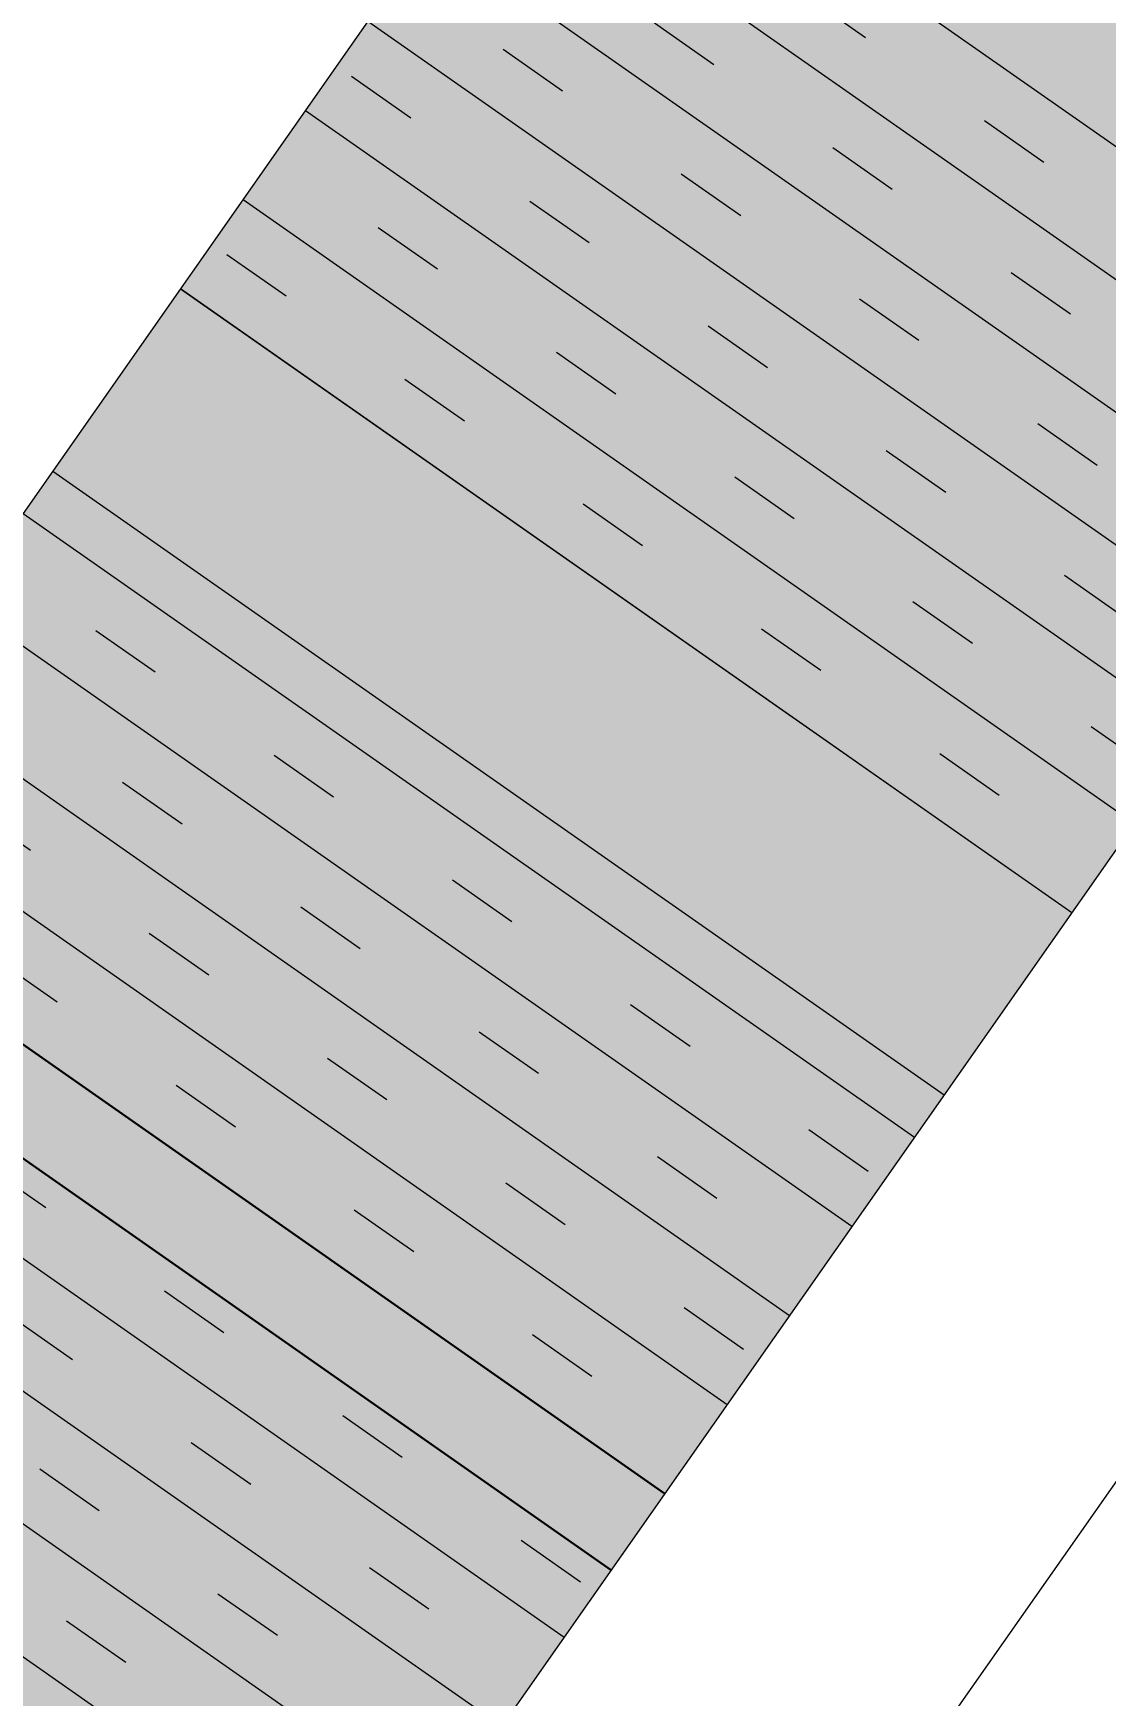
# Model space of a CAD drawing. Header units: inches. Extents: x 36473197 to 36486087, y 3899343 to 3911260.
# Drawn here: x 36474240.2 to 36474284.5, y 3906556.2 to 3906625 of the extents above; entities that cross this region are included whole.
import ezdxf

# ---------------------------------------------------------------- set-up
doc = ezdxf.new("R2010")
doc.units = ezdxf.units.IN
doc.header["$MEASUREMENT"] = 0
doc.layers.get('0').update_dxf_attribs({"lineweight": 0})
for name, color, linetype, lineweight in [('图例区', 7, 'Continuous', 0), ('填充层段', 7, 'Continuous', 0), ('填充岩性', 7, 'Continuous', 0), ('综合柱状', 7, 'Continuous', 0)]:
    doc.layers.add(name, color=color, linetype=linetype, lineweight=lineweight)
doc.styles.add('@Batang', font='simfang.ttf')
doc.styles.add('宋体', font='SIMSUN.TTC')
doc.linetypes.add('实测不整合地层界线', pattern='A,0,[1,综合水文地质柱状图.shx,S=1.75591e-06,R=0,X=0,Y=-1.1e-05],-0.003999', length=0.003999)

msp = doc.modelspace()

# ---------------------------------------------------------------- hatches: boundary and pattern name
at = {"layer": '填充层段', "true_color": 0xffdfbf}
msp.add_hatch(color=254, dxfattribs=at).paths.add_polyline_path([(36474162.964, 3906495.466), (36474199.825, 3906469.654), (36474309.662, 3906626.512), (36474272.8, 3906652.323)], flags=17)
at = {"layer": '填充岩性', "lineweight": 15}
h = msp.add_hatch(dxfattribs=at)
h.set_pattern_fill('泥岩_1', color=256, scale=1500, angle=-35.00092, style=0, pattern_type=2)
h.set_pattern_definition([(144.999, (36474244.3435, 3906612.991), (-5.1623, -7.3723), [3, -6]), (324.999, (36474248.153, 3906615.817), (5.1623, 7.3723), [3, -6]), (324.999, (36474242.562, 3906616.985), (5.1623, 7.3723), []), (324.999, (36474239.981, 3906613.299), (5.1623, 7.3723), [])])
h.paths.add_polyline_path([(36474309.662, 3906626.512), (36474272.8, 3906652.323), (36474246.248, 3906614.404), (36474283.11, 3906588.593)], flags=17)
at = {"layer": '填充岩性', "lineweight": 9}
h = msp.add_hatch(dxfattribs=at)
h.set_pattern_fill('粉砂岩', color=256, scale=1500, angle=-35.00092, style=0, pattern_type=2)
h.set_pattern_definition([(145, (36474244.935, 3906606.507), (-5.1623, -7.3723), [0.0891, -8.9109]), (145, (36474244.984, 3906606.488), (-5.1623, -7.3723), [0.192, -8.808]), (145, (36474245.015, 3906606.481), (-5.1623, -7.3723), [0.2496, -8.7504]), (145, (36474245.044, 3906606.475), (-5.1623, -7.3723), [0.3038, -8.6962]), (145, (36474245.063, 3906606.476), (-5.1623, -7.3723), [0.3346, -8.6654]), (145, (36474245.083, 3906606.477), (-5.1623, -7.3723), [0.3653, -8.6347]), (145, (36474245.102, 3906606.478), (-5.1623, -7.3723), [0.3961, -8.6039]), (145, (36474245.121, 3906606.48), (-5.1623, -7.3723), [0.4253, -8.5747]), (145, (36474245.136, 3906606.484), (-5.1623, -7.3723), [0.444, -8.556]), (145, (36474245.15, 3906606.4885), (-5.1623, -7.3723), [0.4628, -8.5372]), (145, (36474245.165, 3906606.493), (-5.1623, -7.3723), [0.4815, -8.5185]), (145, (36474245.1795, 3906606.4975), (-5.1623, -7.3723), [0.5003, -8.4997]), (145, (36474245.194, 3906606.502), (-5.1623, -7.3723), [0, -9]), (145, (36474245.194, 3906606.502), (-5.1623, -7.3723), [0.519, -8.481]), (145, (36474245.205, 3906606.509), (-5.1623, -7.3723), [0.529, -8.471]), (145, (36474245.216, 3906606.516), (-5.1623, -7.3723), [0.539, -8.461]), (145, (36474245.227, 3906606.523), (-5.1623, -7.3723), [0.549, -8.451]), (145, (36474245.238, 3906606.53), (-5.1623, -7.3723), [0.559, -8.441]), (145, (36474245.249, 3906606.537), (-5.1623, -7.3723), [0.569, -8.431]), (145, (36474245.26, 3906606.544), (-5.1623, -7.3723), [7e-16, -9]), (145, (36474245.26, 3906606.544), (-5.1623, -7.3723), [0.579, -8.421]), (145, (36474245.268, 3906606.553), (-5.1623, -7.3723), [0.5822, -8.4178]), (145, (36474245.276, 3906606.5615), (-5.1623, -7.3723), [0.5855, -8.4145]), (145, (36474245.2845, 3906606.57), (-5.1623, -7.3723), [0.5887, -8.4113]), (145, (36474245.293, 3906606.579), (-5.1623, -7.3723), [0.5919, -8.4081]), (145, (36474245.301, 3906606.588), (-5.1623, -7.3723), [0.5952, -8.4048]), (145, (36474245.309, 3906606.597), (-5.1623, -7.3723), [0.5984, -8.4016]), (145, (36474245.316, 3906606.607), (-5.1623, -7.3723), [0.5984, -8.4016]), (145, (36474245.322, 3906606.618), (-5.1623, -7.3723), [0.5952, -8.4048]), (145, (36474245.327, 3906606.628), (-5.1623, -7.3723), [0.5919, -8.4081]), (145, (36474245.333, 3906606.639), (-5.1623, -7.3723), [0.5887, -8.4113]), (145, (36474245.338, 3906606.65), (-5.1623, -7.3723), [0.5855, -8.4145]), (145, (36474245.344, 3906606.661), (-5.1623, -7.3723), [0.5822, -8.4178]), (145, (36474245.349, 3906606.6715), (-5.1623, -7.3723), [0.579, -8.421]), (145, (36474244.875, 3906607.004), (-5.1623, -7.3723), [7e-16, -9]), (145, (36474245.352, 3906606.684), (-5.1623, -7.3723), [0.569, -8.431]), (145, (36474245.355, 3906606.697), (-5.1623, -7.3723), [0.559, -8.441]), (145, (36474245.358, 3906606.71), (-5.1623, -7.3723), [0.549, -8.451]), (145, (36474245.3605, 3906606.722), (-5.1623, -7.3723), [0.539, -8.461]), (145, (36474245.363, 3906606.735), (-5.1623, -7.3723), [0.529, -8.471]), (145, (36474245.366, 3906606.748), (-5.1623, -7.3723), [0.519, -8.481]), (145, (36474244.941, 3906607.045), (-5.1623, -7.3723), [0, -9]), (145, (36474245.365, 3906606.763), (-5.1623, -7.3723), [0.5003, -8.4997]), (145, (36474245.3645, 3906606.778), (-5.1623, -7.3723), [0.4815, -8.5185]), (145, (36474245.364, 3906606.793), (-5.1623, -7.3723), [0.4628, -8.5372]), (145, (36474245.363, 3906606.8085), (-5.1623, -7.3723), [0.444, -8.556]), (145, (36474245.362, 3906606.824), (-5.1623, -7.3723), [0.4253, -8.5747]), (145, (36474245.357, 3906606.842), (-5.1623, -7.3723), [0.3961, -8.6039]), (145, (36474245.351, 3906606.8605), (-5.1623, -7.3723), [0.3653, -8.6347]), (145, (36474245.346, 3906606.879), (-5.1623, -7.3723), [0.3346, -8.6654]), (145, (36474245.34, 3906606.898), (-5.1623, -7.3723), [0.3038, -8.6962]), (145, (36474245.325, 3906606.923), (-5.1623, -7.3723), [0.2496, -8.7504]), (145, (36474245.308, 3906606.95), (-5.1623, -7.3723), [0.192, -8.808]), (145, (36474245.286, 3906606.977), (-5.1623, -7.3723), [0.1248, -8.8752]), (145, (36474244.321, 3906606.937), (-5.1623, -7.3723), [0.0891, -8.9109]), (145, (36474244.37, 3906606.918), (-5.1623, -7.3723), [0.192, -8.808]), (145, (36474244.4005, 3906606.911), (-5.1623, -7.3723), [0.2496, -8.7504]), (145, (36474244.43, 3906606.905), (-5.1623, -7.3723), [0.3038, -8.6962]), (145, (36474244.449, 3906606.906), (-5.1623, -7.3723), [0.3346, -8.6654]), (145, (36474244.4685, 3906606.907), (-5.1623, -7.3723), [0.3653, -8.6347]), (145, (36474244.488, 3906606.908), (-5.1623, -7.3723), [0.3961, -8.6039]), (145, (36474244.507, 3906606.91), (-5.1623, -7.3723), [0.4253, -8.5747]), (145, (36474244.521, 3906606.914), (-5.1623, -7.3723), [0.4441, -8.5559]), (145, (36474244.536, 3906606.919), (-5.1623, -7.3723), [0.4628, -8.5372]), (145, (36474244.551, 3906606.923), (-5.1623, -7.3723), [0.4815, -8.5185]), (145, (36474244.565, 3906606.928), (-5.1623, -7.3723), [0.5003, -8.4997]), (145, (36474244.58, 3906606.932), (-5.1623, -7.3723), [3e-16, -9]), (145, (36474244.58, 3906606.932), (-5.1623, -7.3723), [0.519, -8.481]), (145, (36474244.591, 3906606.939), (-5.1623, -7.3723), [0.529, -8.471]), (145, (36474244.602, 3906606.946), (-5.1623, -7.3723), [0.539, -8.461]), (145, (36474244.613, 3906606.953), (-5.1623, -7.3723), [0.549, -8.451]), (145, (36474244.624, 3906606.96), (-5.1623, -7.3723), [0.559, -8.441]), (145, (36474244.635, 3906606.967), (-5.1623, -7.3723), [0.569, -8.431]), (145, (36474244.6455, 3906606.974), (-5.1623, -7.3723), [0, -9]), (145, (36474244.6455, 3906606.974), (-5.1623, -7.3723), [0.579, -8.421]), (145, (36474244.654, 3906606.983), (-5.1623, -7.3723), [0.5822, -8.4178]), (145, (36474244.662, 3906606.992), (-5.1623, -7.3723), [0.5855, -8.4145]), (145, (36474244.67, 3906607.001), (-5.1623, -7.3723), [0.5887, -8.4113]), (145, (36474244.678, 3906607.0095), (-5.1623, -7.3723), [0.5919, -8.4081]), (145, (36474244.687, 3906607.018), (-5.1623, -7.3723), [0.5952, -8.4048]), (145, (36474244.695, 3906607.027), (-5.1623, -7.3723), [0.5984, -8.4016]), (145, (36474244.702, 3906607.037), (-5.1623, -7.3723), [0.5984, -8.4016]), (145, (36474244.707, 3906607.048), (-5.1623, -7.3723), [0.5952, -8.4048]), (145, (36474244.713, 3906607.059), (-5.1623, -7.3723), [0.5919, -8.4081]), (145, (36474244.718, 3906607.069), (-5.1623, -7.3723), [0.5887, -8.4113]), (145, (36474244.724, 3906607.08), (-5.1623, -7.3723), [0.5855, -8.4145]), (145, (36474244.7295, 3906607.091), (-5.1623, -7.3723), [0.5822, -8.4178]), (145, (36474244.735, 3906607.102), (-5.1623, -7.3723), [0.579, -8.421]), (145, (36474244.261, 3906607.434), (-5.1623, -7.3723), [7e-16, -9]), (145, (36474244.738, 3906607.114), (-5.1623, -7.3723), [0.569, -8.431]), (145, (36474244.741, 3906607.127), (-5.1623, -7.3723), [0.559, -8.441]), (145, (36474244.743, 3906607.14), (-5.1623, -7.3723), [0.549, -8.451]), (145, (36474244.746, 3906607.152), (-5.1623, -7.3723), [0.539, -8.461]), (145, (36474244.749, 3906607.165), (-5.1623, -7.3723), [0.529, -8.471]), (145, (36474244.752, 3906607.178), (-5.1623, -7.3723), [0.519, -8.481]), (145, (36474244.327, 3906607.4755), (-5.1623, -7.3723), [3e-16, -9]), (145, (36474244.751, 3906607.193), (-5.1623, -7.3723), [0.5003, -8.4997]), (145, (36474244.75, 3906607.208), (-5.1623, -7.3723), [0.4815, -8.5185]), (145, (36474244.749, 3906607.223), (-5.1623, -7.3723), [0.4628, -8.5372]), (145, (36474244.749, 3906607.239), (-5.1623, -7.3723), [0.4441, -8.5559]), (145, (36474244.748, 3906607.254), (-5.1623, -7.3723), [0.4253, -8.5747]), (145, (36474244.743, 3906607.272), (-5.1623, -7.3723), [0.3961, -8.6039]), (145, (36474244.737, 3906607.291), (-5.1623, -7.3723), [0.3653, -8.6347]), (145, (36474244.731, 3906607.309), (-5.1623, -7.3723), [0.3346, -8.6654]), (145, (36474244.726, 3906607.328), (-5.1623, -7.3723), [0.3038, -8.6962]), (145, (36474244.71, 3906607.353), (-5.1623, -7.3723), [0.2496, -8.7504]), (145, (36474244.6935, 3906607.38), (-5.1623, -7.3723), [0.192, -8.808]), (145, (36474244.6715, 3906607.407), (-5.1623, -7.3723), [0.1248, -8.8752]), (145, (36474243.707, 3906607.368), (-5.1623, -7.3723), [0.0891, -8.9109]), (145, (36474243.756, 3906607.348), (-5.1623, -7.3723), [0.192, -8.808]), (145, (36474243.786, 3906607.341), (-5.1623, -7.3723), [0.2496, -8.7504]), (145, (36474243.815, 3906607.3355), (-5.1623, -7.3723), [0.3038, -8.6962]), (145, (36474243.835, 3906607.3365), (-5.1623, -7.3723), [0.3346, -8.6654]), (145, (36474243.854, 3906607.338), (-5.1623, -7.3723), [0.3653, -8.6347]), (145, (36474243.874, 3906607.339), (-5.1623, -7.3723), [0.3961, -8.6039]), (145, (36474243.8925, 3906607.34), (-5.1623, -7.3723), [0.4253, -8.5747]), (145, (36474243.907, 3906607.3445), (-5.1623, -7.3723), [0.4441, -8.5559]), (145, (36474243.922, 3906607.349), (-5.1623, -7.3723), [0.4628, -8.5372]), (145, (36474243.936, 3906607.353), (-5.1623, -7.3723), [0.4815, -8.5185]), (145, (36474243.951, 3906607.358), (-5.1623, -7.3723), [0.5003, -8.4997]), (145, (36474243.965, 3906607.362), (-5.1623, -7.3723), [3e-16, -9]), (145, (36474243.965, 3906607.362), (-5.1623, -7.3723), [0.519, -8.481]), (145, (36474243.976, 3906607.369), (-5.1623, -7.3723), [0.529, -8.471]), (145, (36474243.987, 3906607.376), (-5.1623, -7.3723), [0.539, -8.461]), (145, (36474243.998, 3906607.383), (-5.1623, -7.3723), [0.549, -8.451]), (145, (36474244.009, 3906607.39), (-5.1623, -7.3723), [0.559, -8.441]), (145, (36474244.02, 3906607.397), (-5.1623, -7.3723), [0.569, -8.431]), (145, (36474244.031, 3906607.404), (-5.1623, -7.3723), [0, -9]), (145, (36474244.031, 3906607.404), (-5.1623, -7.3723), [0.579, -8.421]), (145, (36474244.039, 3906607.413), (-5.1623, -7.3723), [0.5822, -8.4178]), (145, (36474244.048, 3906607.422), (-5.1623, -7.3723), [0.5855, -8.4145]), (145, (36474244.056, 3906607.431), (-5.1623, -7.3723), [0.5887, -8.4113]), (145, (36474244.064, 3906607.44), (-5.1623, -7.3723), [0.5919, -8.4081]), (145, (36474244.072, 3906607.449), (-5.1623, -7.3723), [0.5952, -8.4048]), (145, (36474244.08, 3906607.4575), (-5.1623, -7.3723), [0.5984, -8.4016]), (145, (36474244.087, 3906607.467), (-5.1623, -7.3723), [0.5984, -8.4016]), (145, (36474244.093, 3906607.478), (-5.1623, -7.3723), [0.5952, -8.4048]), (145, (36474244.098, 3906607.489), (-5.1623, -7.3723), [0.5919, -8.4081]), (145, (36474244.104, 3906607.5), (-5.1623, -7.3723), [0.5887, -8.4113]), (145, (36474244.1095, 3906607.51), (-5.1623, -7.3723), [0.5855, -8.4145]), (145, (36474244.115, 3906607.521), (-5.1623, -7.3723), [0.5822, -8.4178]), (145, (36474244.121, 3906607.532), (-5.1623, -7.3723), [0.579, -8.421]), (145, (36474243.646, 3906607.864), (-5.1623, -7.3723), [7e-16, -9]), (145, (36474244.123, 3906607.5445), (-5.1623, -7.3723), [0.569, -8.431]), (145, (36474244.126, 3906607.557), (-5.1623, -7.3723), [0.559, -8.441]), (145, (36474244.129, 3906607.57), (-5.1623, -7.3723), [0.549, -8.451]), (145, (36474244.132, 3906607.583), (-5.1623, -7.3723), [0.539, -8.461]), (145, (36474244.135, 3906607.595), (-5.1623, -7.3723), [0.529, -8.471]), (145, (36474244.137, 3906607.608), (-5.1623, -7.3723), [0.519, -8.481]), (145, (36474243.712, 3906607.906), (-5.1623, -7.3723), [3e-16, -9]), (145, (36474244.137, 3906607.623), (-5.1623, -7.3723), [0.5003, -8.4997]), (145, (36474244.136, 3906607.638), (-5.1623, -7.3723), [0.4815, -8.5185]), (145, (36474244.135, 3906607.654), (-5.1623, -7.3723), [0.4628, -8.5372]), (145, (36474244.134, 3906607.669), (-5.1623, -7.3723), [0.4441, -8.5559]), (145, (36474244.133, 3906607.684), (-5.1623, -7.3723), [0.4253, -8.5747]), (145, (36474244.128, 3906607.702), (-5.1623, -7.3723), [0.3961, -8.6039]), (145, (36474244.123, 3906607.721), (-5.1623, -7.3723), [0.3653, -8.6347]), (145, (36474244.117, 3906607.74), (-5.1623, -7.3723), [0.3346, -8.6654]), (145, (36474244.111, 3906607.758), (-5.1623, -7.3723), [0.3038, -8.6962]), (145, (36474244.096, 3906607.784), (-5.1623, -7.3723), [0.2496, -8.7504]), (145, (36474244.079, 3906607.81), (-5.1623, -7.3723), [0.192, -8.808]), (145, (36474244.057, 3906607.837), (-5.1623, -7.3723), [0.1248, -8.8752]), (145, (36474243.092, 3906607.798), (-5.1623, -7.3723), [0.0891, -8.9109]), (145, (36474243.141, 3906607.778), (-5.1623, -7.3723), [0.192, -8.808]), (145, (36474243.172, 3906607.771), (-5.1623, -7.3723), [0.2496, -8.7504]), (145, (36474243.201, 3906607.766), (-5.1623, -7.3723), [0.3038, -8.6962]), (145, (36474243.22, 3906607.767), (-5.1623, -7.3723), [0.3346, -8.6654]), (145, (36474243.24, 3906607.768), (-5.1623, -7.3723), [0.3653, -8.6347]), (145, (36474243.259, 3906607.769), (-5.1623, -7.3723), [0.3961, -8.6039]), (145, (36474243.278, 3906607.77), (-5.1623, -7.3723), [0.4253, -8.5747]), (145, (36474243.293, 3906607.775), (-5.1623, -7.3723), [0.4441, -8.5559]), (145, (36474243.307, 3906607.779), (-5.1623, -7.3723), [0.4628, -8.5372]), (145, (36474243.322, 3906607.784), (-5.1623, -7.3723), [0.4815, -8.5185]), (145, (36474243.336, 3906607.788), (-5.1623, -7.3723), [0.5003, -8.4997]), (145, (36474243.351, 3906607.7925), (-5.1623, -7.3723), [2e-16, -9]), (145, (36474243.351, 3906607.7925), (-5.1623, -7.3723), [0.519, -8.481]), (145, (36474243.362, 3906607.799), (-5.1623, -7.3723), [0.529, -8.471]), (145, (36474243.373, 3906607.806), (-5.1623, -7.3723), [0.539, -8.461]), (145, (36474243.384, 3906607.813), (-5.1623, -7.3723), [0.549, -8.451]), (145, (36474243.395, 3906607.82), (-5.1623, -7.3723), [0.559, -8.441]), (145, (36474243.406, 3906607.827), (-5.1623, -7.3723), [0.569, -8.431]), (145, (36474243.417, 3906607.834), (-5.1623, -7.3723), [3e-16, -9]), (145, (36474243.417, 3906607.834), (-5.1623, -7.3723), [0.579, -8.421]), (145, (36474243.425, 3906607.843), (-5.1623, -7.3723), [0.5822, -8.4178]), (145, (36474243.433, 3906607.852), (-5.1623, -7.3723), [0.5855, -8.4145]), (145, (36474243.441, 3906607.861), (-5.1623, -7.3723), [0.5887, -8.4113]), (145, (36474243.45, 3906607.87), (-5.1623, -7.3723), [0.5919, -8.4081]), (145, (36474243.458, 3906607.879), (-5.1623, -7.3723), [0.5952, -8.4048]), (145, (36474243.466, 3906607.888), (-5.1623, -7.3723), [0.5984, -8.4016]), (145, (36474243.473, 3906607.8975), (-5.1623, -7.3723), [0.5984, -8.4016]), (145, (36474243.4785, 3906607.908), (-5.1623, -7.3723), [0.5952, -8.4048]), (145, (36474243.484, 3906607.919), (-5.1623, -7.3723), [0.5919, -8.4081]), (145, (36474243.49, 3906607.93), (-5.1623, -7.3723), [0.5887, -8.4113]), (145, (36474243.495, 3906607.9405), (-5.1623, -7.3723), [0.5855, -8.4145]), (145, (36474243.501, 3906607.951), (-5.1623, -7.3723), [0.5822, -8.4178]), (145, (36474243.506, 3906607.962), (-5.1623, -7.3723), [0.579, -8.421]), (145, (36474243.032, 3906608.294), (-5.1623, -7.3723), [7e-16, -9]), (145, (36474243.509, 3906607.975), (-5.1623, -7.3723), [0.569, -8.431]), (145, (36474243.512, 3906607.987), (-5.1623, -7.3723), [0.559, -8.441]), (145, (36474243.515, 3906608), (-5.1623, -7.3723), [0.549, -8.451]), (145, (36474243.5175, 3906608.013), (-5.1623, -7.3723), [0.539, -8.461]), (145, (36474243.52, 3906608.0255), (-5.1623, -7.3723), [0.529, -8.471]), (145, (36474243.523, 3906608.038), (-5.1623, -7.3723), [0.519, -8.481]), (145, (36474243.098, 3906608.336), (-5.1623, -7.3723), [5e-16, -9]), (145, (36474243.522, 3906608.053), (-5.1623, -7.3723), [0.5003, -8.4997]), (145, (36474243.521, 3906608.069), (-5.1623, -7.3723), [0.4815, -8.5185]), (145, (36474243.521, 3906608.084), (-5.1623, -7.3723), [0.4628, -8.5372]), (145, (36474243.52, 3906608.099), (-5.1623, -7.3723), [0.4441, -8.5559]), (145, (36474243.519, 3906608.114), (-5.1623, -7.3723), [0.4253, -8.5747]), (145, (36474243.514, 3906608.1325), (-5.1623, -7.3723), [0.3961, -8.6039]), (145, (36474243.508, 3906608.151), (-5.1623, -7.3723), [0.3653, -8.6347]), (145, (36474243.503, 3906608.17), (-5.1623, -7.3723), [0.3346, -8.6654]), (145, (36474243.497, 3906608.188), (-5.1623, -7.3723), [0.3038, -8.6962]), (145, (36474243.4815, 3906608.214), (-5.1623, -7.3723), [0.2496, -8.7504]), (145, (36474243.465, 3906608.24), (-5.1623, -7.3723), [0.192, -8.808]), (145, (36474243.443, 3906608.267), (-5.1623, -7.3723), [0.1248, -8.8752]), (145, (36474238.668, 3906605.402), (-5.1623, -7.3723), [0.0891, -8.9109]), (145, (36474238.717, 3906605.383), (-5.1623, -7.3723), [0.192, -8.808]), (145, (36474238.748, 3906605.376), (-5.1623, -7.3723), [0.2496, -8.7504]), (145, (36474238.777, 3906605.37), (-5.1623, -7.3723), [0.3038, -8.6962]), (145, (36474238.796, 3906605.371), (-5.1623, -7.3723), [0.3346, -8.6654]), (145, (36474238.816, 3906605.372), (-5.1623, -7.3723), [0.3653, -8.6347]), (145, (36474238.835, 3906605.373), (-5.1623, -7.3723), [0.3961, -8.6039]), (145, (36474238.854, 3906605.375), (-5.1623, -7.3723), [0.4253, -8.5747]), (145, (36474238.8685, 3906605.379), (-5.1623, -7.3723), [0.4441, -8.5559]), (145, (36474238.883, 3906605.3835), (-5.1623, -7.3723), [0.4628, -8.5372]), (145, (36474238.898, 3906605.388), (-5.1623, -7.3723), [0.4815, -8.5185]), (145, (36474238.912, 3906605.3925), (-5.1623, -7.3723), [0.5003, -8.4997]), (145, (36474238.927, 3906605.397), (-5.1623, -7.3723), [2e-16, -9]), (145, (36474238.927, 3906605.397), (-5.1623, -7.3723), [0.519, -8.481]), (145, (36474238.938, 3906605.404), (-5.1623, -7.3723), [0.529, -8.471]), (145, (36474238.949, 3906605.411), (-5.1623, -7.3723), [0.539, -8.461]), (145, (36474238.96, 3906605.418), (-5.1623, -7.3723), [0.549, -8.451]), (145, (36474238.971, 3906605.425), (-5.1623, -7.3723), [0.559, -8.441]), (145, (36474238.982, 3906605.432), (-5.1623, -7.3723), [0.569, -8.431]), (145, (36474238.993, 3906605.439), (-5.1623, -7.3723), [2e-16, -9]), (145, (36474238.993, 3906605.439), (-5.1623, -7.3723), [0.579, -8.421]), (145, (36474239.001, 3906605.448), (-5.1623, -7.3723), [0.5822, -8.4178]), (145, (36474239.009, 3906605.4565), (-5.1623, -7.3723), [0.5855, -8.4145]), (145, (36474239.017, 3906605.465), (-5.1623, -7.3723), [0.5887, -8.4113]), (145, (36474239.025, 3906605.474), (-5.1623, -7.3723), [0.5919, -8.4081]), (145, (36474239.034, 3906605.483), (-5.1623, -7.3723), [0.5952, -8.4048]), (145, (36474239.042, 3906605.492), (-5.1623, -7.3723), [0.5984, -8.4016]), (145, (36474239.049, 3906605.502), (-5.1623, -7.3723), [0.5984, -8.4016]), (145, (36474239.054, 3906605.513), (-5.1623, -7.3723), [0.5952, -8.4048]), (145, (36474239.06, 3906605.523), (-5.1623, -7.3723), [0.5919, -8.4081]), (145, (36474239.065, 3906605.534), (-5.1623, -7.3723), [0.5887, -8.4113]), (145, (36474239.071, 3906605.545), (-5.1623, -7.3723), [0.5855, -8.4145]), (145, (36474239.0765, 3906605.556), (-5.1623, -7.3723), [0.5822, -8.4178]), (145, (36474239.082, 3906605.5665), (-5.1623, -7.3723), [0.579, -8.421]), (145, (36474238.608, 3906605.899), (-5.1623, -7.3723), [3e-16, -9]), (145, (36474239.085, 3906605.579), (-5.1623, -7.3723), [0.569, -8.431]), (145, (36474239.088, 3906605.592), (-5.1623, -7.3723), [0.559, -8.441]), (145, (36474239.09, 3906605.605), (-5.1623, -7.3723), [0.549, -8.451]), (145, (36474239.093, 3906605.617), (-5.1623, -7.3723), [0.539, -8.461]), (145, (36474239.096, 3906605.63), (-5.1623, -7.3723), [0.529, -8.471]), (145, (36474239.099, 3906605.643), (-5.1623, -7.3723), [0.519, -8.481]), (145, (36474238.674, 3906605.94), (-5.1623, -7.3723), [5e-16, -9]), (145, (36474239.098, 3906605.658), (-5.1623, -7.3723), [0.5003, -8.4997]), (145, (36474239.097, 3906605.673), (-5.1623, -7.3723), [0.4815, -8.5185]), (145, (36474239.096, 3906605.688), (-5.1623, -7.3723), [0.4628, -8.5372]), (145, (36474239.096, 3906605.7035), (-5.1623, -7.3723), [0.4441, -8.5559]), (145, (36474239.095, 3906605.719), (-5.1623, -7.3723), [0.4253, -8.5747]), (145, (36474239.09, 3906605.737), (-5.1623, -7.3723), [0.3961, -8.6039]), (145, (36474239.084, 3906605.7555), (-5.1623, -7.3723), [0.3653, -8.6347]), (145, (36474239.078, 3906605.774), (-5.1623, -7.3723), [0.3346, -8.6654]), (145, (36474239.073, 3906605.793), (-5.1623, -7.3723), [0.3038, -8.6962]), (145, (36474239.057, 3906605.818), (-5.1623, -7.3723), [0.2496, -8.7504]), (145, (36474239.041, 3906605.845), (-5.1623, -7.3723), [0.192, -8.808]), (145, (36474239.019, 3906605.872), (-5.1623, -7.3723), [0.1248, -8.8752]), (145, (36474238.054, 3906605.832), (-5.1623, -7.3723), [0.0891, -8.9109]), (145, (36474238.103, 3906605.813), (-5.1623, -7.3723), [0.192, -8.808]), (145, (36474238.133, 3906605.806), (-5.1623, -7.3723), [0.2496, -8.7504]), (145, (36474238.162, 3906605.8), (-5.1623, -7.3723), [0.3038, -8.6962]), (145, (36474238.182, 3906605.801), (-5.1623, -7.3723), [0.3346, -8.6654]), (145, (36474238.201, 3906605.802), (-5.1623, -7.3723), [0.3653, -8.6347]), (145, (36474238.221, 3906605.803), (-5.1623, -7.3723), [0.3961, -8.6039]), (145, (36474238.24, 3906605.805), (-5.1623, -7.3723), [0.4253, -8.5747]), (145, (36474238.254, 3906605.809), (-5.1623, -7.3723), [0.4441, -8.5559]), (145, (36474238.269, 3906605.814), (-5.1623, -7.3723), [0.4628, -8.5372]), (145, (36474238.283, 3906605.818), (-5.1623, -7.3723), [0.4815, -8.5185]), (145, (36474238.298, 3906605.823), (-5.1623, -7.3723), [0.5003, -8.4997]), (145, (36474238.312, 3906605.827), (-5.1623, -7.3723), [3e-16, -9]), (145, (36474238.312, 3906605.827), (-5.1623, -7.3723), [0.519, -8.481]), (145, (36474238.323, 3906605.834), (-5.1623, -7.3723), [0.529, -8.471]), (145, (36474238.334, 3906605.841), (-5.1623, -7.3723), [0.539, -8.461]), (145, (36474238.345, 3906605.848), (-5.1623, -7.3723), [0.549, -8.451]), (145, (36474238.356, 3906605.855), (-5.1623, -7.3723), [0.559, -8.441]), (145, (36474238.367, 3906605.862), (-5.1623, -7.3723), [0.569, -8.431]), (145, (36474238.378, 3906605.869), (-5.1623, -7.3723), [3e-16, -9]), (145, (36474238.378, 3906605.869), (-5.1623, -7.3723), [0.579, -8.421]), (145, (36474238.386, 3906605.878), (-5.1623, -7.3723), [0.5822, -8.4178]), (145, (36474238.395, 3906605.887), (-5.1623, -7.3723), [0.5855, -8.4145]), (145, (36474238.403, 3906605.896), (-5.1623, -7.3723), [0.5887, -8.4113]), (145, (36474238.411, 3906605.9045), (-5.1623, -7.3723), [0.5919, -8.4081]), (145, (36474238.419, 3906605.913), (-5.1623, -7.3723), [0.5952, -8.4048]), (145, (36474238.4275, 3906605.922), (-5.1623, -7.3723), [0.5984, -8.4016]), (145, (36474238.434, 3906605.932), (-5.1623, -7.3723), [0.5984, -8.4016]), (145, (36474238.44, 3906605.943), (-5.1623, -7.3723), [0.5952, -8.4048]), (145, (36474238.4455, 3906605.954), (-5.1623, -7.3723), [0.5919, -8.4081]), (145, (36474238.451, 3906605.964), (-5.1623, -7.3723), [0.5887, -8.4113]), (145, (36474238.457, 3906605.975), (-5.1623, -7.3723), [0.5855, -8.4145]), (145, (36474238.462, 3906605.986), (-5.1623, -7.3723), [0.5822, -8.4178]), (145, (36474238.468, 3906605.997), (-5.1623, -7.3723), [0.579, -8.421]), (145, (36474237.993, 3906606.329), (-5.1623, -7.3723), [7e-16, -9]), (145, (36474238.4705, 3906606.009), (-5.1623, -7.3723), [0.569, -8.431]), (145, (36474238.473, 3906606.022), (-5.1623, -7.3723), [0.559, -8.441]), (145, (36474238.476, 3906606.035), (-5.1623, -7.3723), [0.549, -8.451]), (145, (36474238.479, 3906606.0475), (-5.1623, -7.3723), [0.539, -8.461]), (145, (36474238.482, 3906606.06), (-5.1623, -7.3723), [0.529, -8.471]), (145, (36474238.484, 3906606.073), (-5.1623, -7.3723), [0.519, -8.481]), (145, (36474238.059, 3906606.3705), (-5.1623, -7.3723), [7e-16, -9]), (145, (36474238.484, 3906606.088), (-5.1623, -7.3723), [0.5003, -8.4997]), (145, (36474238.483, 3906606.103), (-5.1623, -7.3723), [0.4815, -8.5185]), (145, (36474238.482, 3906606.1185), (-5.1623, -7.3723), [0.4628, -8.5372]), (145, (36474238.481, 3906606.134), (-5.1623, -7.3723), [0.4441, -8.5559]), (145, (36474238.4805, 3906606.149), (-5.1623, -7.3723), [0.4253, -8.5747]), (145, (36474238.475, 3906606.167), (-5.1623, -7.3723), [0.3961, -8.6039]), (145, (36474238.47, 3906606.186), (-5.1623, -7.3723), [0.3653, -8.6347]), (145, (36474238.464, 3906606.204), (-5.1623, -7.3723), [0.3346, -8.6654]), (145, (36474238.458, 3906606.223), (-5.1623, -7.3723), [0.3038, -8.6962]), (145, (36474238.443, 3906606.248), (-5.1623, -7.3723), [0.2496, -8.7504]), (145, (36474238.426, 3906606.275), (-5.1623, -7.3723), [0.192, -8.808]), (145, (36474238.404, 3906606.302), (-5.1623, -7.3723), [0.1248, -8.8752]), (145, (36474237.439, 3906606.263), (-5.1623, -7.3723), [0.0891, -8.9109]), (145, (36474237.488, 3906606.243), (-5.1623, -7.3723), [0.192, -8.808]), (145, (36474237.519, 3906606.236), (-5.1623, -7.3723), [0.2496, -8.7504]), (145, (36474237.548, 3906606.2305), (-5.1623, -7.3723), [0.3038, -8.6962]), (145, (36474237.567, 3906606.232), (-5.1623, -7.3723), [0.3346, -8.6654]), (145, (36474237.587, 3906606.233), (-5.1623, -7.3723), [0.3653, -8.6347]), (145, (36474237.606, 3906606.234), (-5.1623, -7.3723), [0.3961, -8.6039]), (145, (36474237.625, 3906606.235), (-5.1623, -7.3723), [0.4253, -8.5747]), (145, (36474237.64, 3906606.2395), (-5.1623, -7.3723), [0.4441, -8.5559]), (145, (36474237.654, 3906606.244), (-5.1623, -7.3723), [0.4628, -8.5372]), (145, (36474237.669, 3906606.248), (-5.1623, -7.3723), [0.4815, -8.5185]), (145, (36474237.6835, 3906606.253), (-5.1623, -7.3723), [0.5003, -8.4997]), (145, (36474237.698, 3906606.257), (-5.1623, -7.3723), [0, -9]), (145, (36474237.698, 3906606.257), (-5.1623, -7.3723), [0.519, -8.481]), (145, (36474237.709, 3906606.264), (-5.1623, -7.3723), [0.529, -8.471]), (145, (36474237.72, 3906606.271), (-5.1623, -7.3723), [0.539, -8.461]), (145, (36474237.731, 3906606.278), (-5.1623, -7.3723), [0.549, -8.451]), (145, (36474237.742, 3906606.285), (-5.1623, -7.3723), [0.559, -8.441]), (145, (36474237.753, 3906606.292), (-5.1623, -7.3723), [0.569, -8.431]), (145, (36474237.764, 3906606.299), (-5.1623, -7.3723), [0, -9]), (145, (36474237.764, 3906606.299), (-5.1623, -7.3723), [0.579, -8.421]), (145, (36474237.772, 3906606.308), (-5.1623, -7.3723), [0.5822, -8.4178]), (145, (36474237.78, 3906606.317), (-5.1623, -7.3723), [0.5855, -8.4145]), (145, (36474237.7885, 3906606.326), (-5.1623, -7.3723), [0.5887, -8.4113]), (145, (36474237.797, 3906606.335), (-5.1623, -7.3723), [0.5919, -8.4081]), (145, (36474237.805, 3906606.344), (-5.1623, -7.3723), [0.5952, -8.4048]), (145, (36474237.813, 3906606.3525), (-5.1623, -7.3723), [0.5984, -8.4016]), (145, (36474237.82, 3906606.362), (-5.1623, -7.3723), [0.5984, -8.4016]), (145, (36474237.826, 3906606.373), (-5.1623, -7.3723), [0.5952, -8.4048]), (145, (36474237.831, 3906606.384), (-5.1623, -7.3723), [0.5919, -8.4081]), (145, (36474237.837, 3906606.395), (-5.1623, -7.3723), [0.5887, -8.4113]), (145, (36474237.842, 3906606.405), (-5.1623, -7.3723), [0.5855, -8.4145]), (145, (36474237.848, 3906606.416), (-5.1623, -7.3723), [0.5822, -8.4178]), (145, (36474237.853, 3906606.427), (-5.1623, -7.3723), [0.579, -8.421]), (145, (36474237.379, 3906606.759), (-5.1623, -7.3723), [7e-16, -9]), (145, (36474237.856, 3906606.44), (-5.1623, -7.3723), [0.569, -8.431]), (145, (36474237.859, 3906606.452), (-5.1623, -7.3723), [0.559, -8.441]), (145, (36474237.862, 3906606.465), (-5.1623, -7.3723), [0.549, -8.451]), (145, (36474237.8645, 3906606.478), (-5.1623, -7.3723), [0.539, -8.461]), (145, (36474237.867, 3906606.49), (-5.1623, -7.3723), [0.529, -8.471]), (145, (36474237.87, 3906606.503), (-5.1623, -7.3723), [0.519, -8.481]), (145, (36474237.445, 3906606.801), (-5.1623, -7.3723), [3e-16, -9]), (145, (36474237.869, 3906606.518), (-5.1623, -7.3723), [0.5003, -8.4997]), (145, (36474237.8685, 3906606.533), (-5.1623, -7.3723), [0.4815, -8.5185]), (145, (36474237.868, 3906606.549), (-5.1623, -7.3723), [0.4628, -8.5372]), (145, (36474237.867, 3906606.564), (-5.1623, -7.3723), [0.4441, -8.5559]), (145, (36474237.866, 3906606.579), (-5.1623, -7.3723), [0.4253, -8.5747]), (145, (36474237.861, 3906606.597), (-5.1623, -7.3723), [0.3961, -8.6039]), (145, (36474237.855, 3906606.616), (-5.1623, -7.3723), [0.3653, -8.6347]), (145, (36474237.85, 3906606.635), (-5.1623, -7.3723), [0.3346, -8.6654]), (145, (36474237.844, 3906606.653), (-5.1623, -7.3723), [0.3038, -8.6962]), (145, (36474237.829, 3906606.679), (-5.1623, -7.3723), [0.2496, -8.7504]), (145, (36474237.812, 3906606.705), (-5.1623, -7.3723), [0.192, -8.808]), (145, (36474237.79, 3906606.732), (-5.1623, -7.3723), [0.1248, -8.8752]), (145, (36474236.825, 3906606.693), (-5.1623, -7.3723), [0.0891, -8.9109]), (145, (36474236.874, 3906606.673), (-5.1623, -7.3723), [0.192, -8.808]), (145, (36474236.9045, 3906606.6665), (-5.1623, -7.3723), [0.2496, -8.7504]), (145, (36474236.934, 3906606.661), (-5.1623, -7.3723), [0.3038, -8.6962]), (145, (36474236.953, 3906606.662), (-5.1623, -7.3723), [0.3346, -8.6654]), (145, (36474236.9725, 3906606.663), (-5.1623, -7.3723), [0.3653, -8.6347]), (145, (36474236.992, 3906606.664), (-5.1623, -7.3723), [0.3961, -8.6039]), (145, (36474237.011, 3906606.665), (-5.1623, -7.3723), [0.4253, -8.5747]), (145, (36474237.025, 3906606.67), (-5.1623, -7.3723), [0.4441, -8.5559]), (145, (36474237.04, 3906606.674), (-5.1623, -7.3723), [0.4628, -8.5372]), (145, (36474237.0545, 3906606.679), (-5.1623, -7.3723), [0.4815, -8.5185]), (145, (36474237.069, 3906606.683), (-5.1623, -7.3723), [0.5003, -8.4997]), (145, (36474237.084, 3906606.6875), (-5.1623, -7.3723), [0, -9]), (145, (36474237.084, 3906606.6875), (-5.1623, -7.3723), [0.519, -8.481]), (145, (36474237.095, 3906606.6945), (-5.1623, -7.3723), [0.529, -8.471]), (145, (36474237.106, 3906606.701), (-5.1623, -7.3723), [0.539, -8.461]), (145, (36474237.117, 3906606.708), (-5.1623, -7.3723), [0.549, -8.451]), (145, (36474237.128, 3906606.715), (-5.1623, -7.3723), [0.559, -8.441]), (145, (36474237.1385, 3906606.722), (-5.1623, -7.3723), [0.569, -8.431]), (145, (36474237.1495, 3906606.729), (-5.1623, -7.3723), [7e-16, -9]), (145, (36474237.1495, 3906606.729), (-5.1623, -7.3723), [0.579, -8.421]), (145, (36474237.158, 3906606.738), (-5.1623, -7.3723), [0.5822, -8.4178]), (145, (36474237.166, 3906606.747), (-5.1623, -7.3723), [0.5855, -8.4145]), (145, (36474237.174, 3906606.756), (-5.1623, -7.3723), [0.5887, -8.4113]), (145, (36474237.182, 3906606.765), (-5.1623, -7.3723), [0.5919, -8.4081]), (145, (36474237.191, 3906606.774), (-5.1623, -7.3723), [0.5952, -8.4048]), (145, (36474237.199, 3906606.783), (-5.1623, -7.3723), [0.5984, -8.4016]), (145, (36474237.206, 3906606.7925), (-5.1623, -7.3723), [0.5984, -8.4016]), (145, (36474237.211, 3906606.803), (-5.1623, -7.3723), [0.5952, -8.4048]), (145, (36474237.217, 3906606.814), (-5.1623, -7.3723), [0.5919, -8.4081]), (145, (36474237.222, 3906606.825), (-5.1623, -7.3723), [0.5887, -8.4113]), (145, (36474237.228, 3906606.8355), (-5.1623, -7.3723), [0.5855, -8.4145]), (145, (36474237.233, 3906606.846), (-5.1623, -7.3723), [0.5822, -8.4178]), (145, (36474237.239, 3906606.857), (-5.1623, -7.3723), [0.579, -8.421]), (145, (36474236.765, 3906607.189), (-5.1623, -7.3723), [0, -9]), (145, (36474237.242, 3906606.87), (-5.1623, -7.3723), [0.569, -8.431]), (145, (36474237.245, 3906606.882), (-5.1623, -7.3723), [0.559, -8.441]), (145, (36474237.247, 3906606.895), (-5.1623, -7.3723), [0.549, -8.451]), (145, (36474237.25, 3906606.908), (-5.1623, -7.3723), [0.539, -8.461]), (145, (36474237.253, 3906606.9205), (-5.1623, -7.3723), [0.529, -8.471]), (145, (36474237.256, 3906606.933), (-5.1623, -7.3723), [0.519, -8.481]), (145, (36474236.831, 3906607.231), (-5.1623, -7.3723), [1e-15, -9]), (145, (36474237.255, 3906606.948), (-5.1623, -7.3723), [0.5003, -8.4997]), (145, (36474237.254, 3906606.964), (-5.1623, -7.3723), [0.4815, -8.5185]), (145, (36474237.253, 3906606.979), (-5.1623, -7.3723), [0.4628, -8.5372]), (145, (36474237.253, 3906606.994), (-5.1623, -7.3723), [0.4441, -8.5559]), (145, (36474237.252, 3906607.009), (-5.1623, -7.3723), [0.4253, -8.5747]), (145, (36474237.247, 3906607.0275), (-5.1623, -7.3723), [0.3961, -8.6039]), (145, (36474237.241, 3906607.046), (-5.1623, -7.3723), [0.3653, -8.6347]), (145, (36474237.235, 3906607.065), (-5.1623, -7.3723), [0.3346, -8.6654]), (145, (36474237.23, 3906607.083), (-5.1623, -7.3723), [0.3038, -8.6962]), (145, (36474237.214, 3906607.109), (-5.1623, -7.3723), [0.2496, -8.7504]), (145, (36474237.1975, 3906607.135), (-5.1623, -7.3723), [0.192, -8.808]), (145, (36474237.1755, 3906607.162), (-5.1623, -7.3723), [0.1248, -8.8752])])
h.paths.add_polyline_path([(36474283.11, 3906588.593), (36474246.248, 3906614.404), (36474240.964, 3906606.858), (36474277.826, 3906581.046)], flags=17)
at = {"layer": '填充岩性', "lineweight": 15}
h = msp.add_hatch(dxfattribs=at)
h.set_pattern_fill('泥岩_1', color=256, scale=1500, angle=-35.00092, style=0, pattern_type=2)
h.set_pattern_definition([(144.999, (36474227.504, 3906588.943), (-5.1623, -7.3723), [3, -6]), (325, (36474231.314, 3906591.769), (5.1623, 7.3723), [3, -6]), (324.999, (36474225.723, 3906592.937), (5.1623, 7.3723), []), (324.999, (36474223.142, 3906589.251), (5.1623, 7.3723), [])])
h.paths.add_polyline_path([(36474229.409, 3906590.356), (36474266.271, 3906564.545), (36474277.826, 3906581.046), (36474240.964, 3906606.858)], flags=17)
h = msp.add_hatch(dxfattribs=at)
h.set_pattern_fill('泥岩_1', color=256, scale=1500, angle=-35.00092, style=0, pattern_type=2)
h.set_pattern_definition([(144.999, (36474210.437, 3906564.569), (-5.1623, -7.3723), [3, -6]), (324.999, (36474214.247, 3906567.395), (5.1623, 7.3723), [3, -6]), (324.999, (36474208.656, 3906568.563), (5.1623, 7.3723), []), (324.999, (36474206.0745, 3906564.877), (5.1623, 7.3723), [])])
h.paths.add_polyline_path([(36474212.342, 3906565.982), (36474249.203, 3906540.171), (36474264.058, 3906561.385), (36474227.197, 3906587.197)], flags=17)

# ---------------------------------------------------------------- linework, layer by layer
at = {"lineweight": 15}
for p, q in [((36474692.086, 3907146.501), (36473761.116, 3905816.983)), ((36474272.8, 3906652.323), (36474162.964, 3906495.466)), ((36474309.662, 3906626.512), (36474199.825, 3906469.654))]:
    msp.add_line(p, q, dxfattribs=at)
at = {"color": 7, "linetype": '实测不整合地层界线', "lineweight": 30, "ltscale": 1592.356688}
for p, q in [((36474266.271, 3906564.545), (36474229.409, 3906590.356)), ((36474264.058, 3906561.385), (36474227.197, 3906587.197))]:
    msp.add_line(p, q, dxfattribs=at)
at = {"layer": '填充岩性', "color": 7, "lineweight": 15}
for p, q in [((36474246.248, 3906614.404), (36474283.11, 3906588.593)), ((36474240.964, 3906606.858), (36474277.826, 3906581.046))]:
    msp.add_line(p, q, dxfattribs=at)

# ---------------------------------------------------------------- texts
at = {"layer": '图例区', "char_height": 4.5, "width": 7.51239, "attachment_point": 1, "rotation": 324.99908, "style": '宋体'}
for s, insert in [('中\\P\\P\\P\\P\\P\\P\\P\\P\\P\\P\\P\\P\\P\\P\\P\\P\\P\\P\\P\\P\\P\\P\\P\\P\\P\\P\\P\\P\\P\\P\\P\\P\\P\\P\\P\\P\\P\\P\\P\\P\\P\\P\\P\\P\\P\\P\\P\\P\\P\\P\\P\\P\\P\\P\\P\\P\\P\\P\\P\\P\\P\\P\\P生\\P\\P\\P\\P\\P\\P\\P\\P\\P\\P\\P\\P\\P\\P\\P\\P\\P\\P\\P\\P\\P\\P\\P\\P\\P\\P\\P\\P\\P\\P\\P\\P\\P\\P\\P\\P\\P\\P\\P\\P\\P\\P\\P\\P\\P\\P\\P\\P\\P\\P\\P\\P\\P\\P\\P\\P\\P\\P\\P\\P\\P\\P\\P\\P\\P\\P\\P\\P\\P\\P\\P\\P\\P\\P\\P\\P\\P\\P\\P\\P界\\P', (36474258.841, 3906868.629)), ('白\\P\\P\\P\\P\\P\\P\\P\\P\\P\\P\\P\\P\\P\\P\\P\\P\\P\\P\\P\\P\\P\\P\\P\\P\\P\\P\\P\\P\\P\\P\\P\\P\\P\\P\\P\\P\\P\\P\\P\\P\\P\\P\\P\\P\\P\\P\\P\\P垩\\P\\P\\P\\P\\P\\P\\P\\P\\P\\P\\P\\P\\P\\P\\P\\P\\P\\P\\P\\P\\P\\P\\P\\P\\P\\P\\P\\P\\P\\P\\P\\P\\P\\P\\P\\P\\P\\P\\P\\P\\P\\P\\P\\P\\P\\P系\\P', (36474276.186, 3906864.907)), ('\\P\\P\\P\\P\\P\\P\\P\\P\\P\\P\\P下\\P\\P\\P\\P\\P\\P\\P\\P\\P\\P\\P\\P\\P\\P\\P\\P\\P\\P\\P\\P\\P\\P\\P\\P\\P\\P\\P\\P\\P\\P\\P\\P\\P\\P\\P\\P\\P\\P\\P\\P\\P\\P\\P\\P\\P\\P\\P\\P\\P\\P\\P\\P\\P\\P\\P\\P\\P\\P\\P\\P\\P\\P\\P\\P\\P\\P\\P统\\P', (36474287.438, 3906855.219))]:
    msp.add_mtext(s, dxfattribs=dict(at, insert=insert))
at = {"layer": '综合柱状', "style": '@Batang'}
msp.add_text('华池组泥岩相对隔水层段（Ⅵ）', height=4.42434, rotation=234.99908, dxfattribs=at).set_placement((36474309.204, 3906581.826))

doc.saveas('drawing.dxf')
